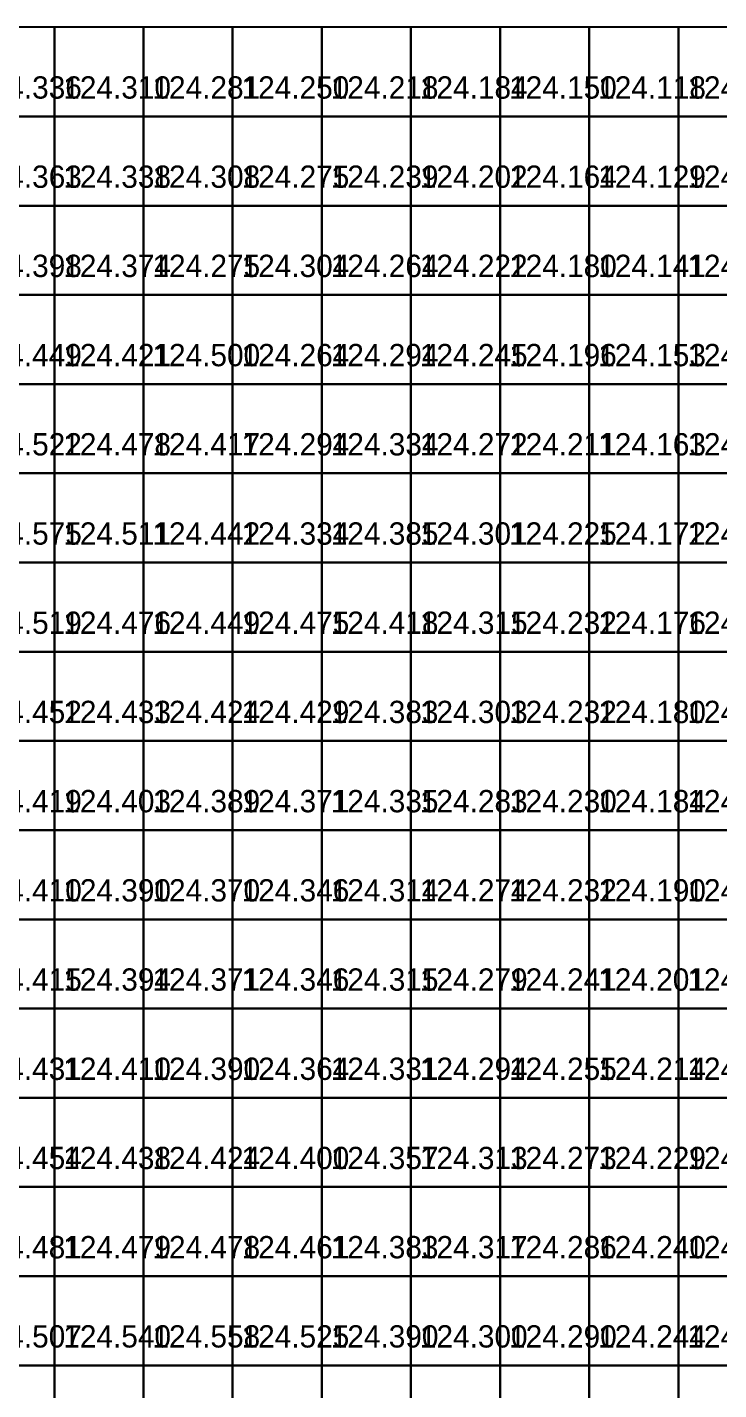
# Model space of a CAD drawing. Header units: metres. Extents: x 287857 to 287978, y 62957 to 63018.
# Drawn here: x 287932.62 to 287940.38, y 63002.56 to 63017.83 of the extents above; entities that cross this region are included whole.
import ezdxf

# ---------------------------------------------------------------- set-up
doc = ezdxf.new("R2010")
doc.units = ezdxf.units.M
for name, color, linetype, true_color in [('CIVILS-BARRIER', 7, 'Continuous', 0xf87171), ('CIVILS-INTERP', 7, 'Continuous', 0x64748b), ('CIVILS-LEVEL-TXT', 7, 'Continuous', 0x38bdf8), ('CIVILS-REAL', 7, 'Continuous', 0x38bdf8)]:
    doc.layers.add(name, color=color, linetype=linetype, true_color=true_color)

msp = doc.modelspace()

# ---------------------------------------------------------------- linework, layer by layer
at = {"layer": 'CIVILS-BARRIER'}
for points in [[(287933.925, 63014.831, 124.275), (287934.925, 63014.831, 124.275), (287934.925, 63015.831, 124.275), (287933.925, 63015.831, 124.275), (287933.925, 63014.831, 124.275)], [(287934.925, 63013.831, 124.264), (287935.925, 63013.831, 124.264), (287935.925, 63014.831, 124.264), (287934.925, 63014.831, 124.264), (287934.925, 63013.831, 124.264)], [(287934.925, 63012.831, 124.294), (287935.925, 63012.831, 124.294), (287935.925, 63013.831, 124.294), (287934.925, 63013.831, 124.294), (287934.925, 63012.831, 124.294)], [(287934.925, 63011.831, 124.334), (287935.925, 63011.831, 124.334), (287935.925, 63012.831, 124.334), (287934.925, 63012.831, 124.334), (287934.925, 63011.831, 124.334)], [(287935.925, 63001.831, 124.275), (287936.925, 63001.831, 124.275), (287936.925, 63002.831, 124.275), (287935.925, 63002.831, 124.275), (287935.925, 63001.831, 124.275)]]:
    msp.add_polyline3d(points, dxfattribs=at)
at = {"layer": 'CIVILS-INTERP'}
for points in [[(287931.925, 63016.831, 124.336), (287932.925, 63016.831, 124.336), (287932.925, 63017.831, 124.336), (287931.925, 63017.831, 124.336), (287931.925, 63016.831, 124.336)], [(287932.925, 63016.831, 124.31), (287933.925, 63016.831, 124.31), (287933.925, 63017.831, 124.31), (287932.925, 63017.831, 124.31), (287932.925, 63016.831, 124.31)], [(287933.925, 63016.831, 124.281), (287934.925, 63016.831, 124.281), (287934.925, 63017.831, 124.281), (287933.925, 63017.831, 124.281), (287933.925, 63016.831, 124.281)], [(287934.925, 63016.831, 124.25), (287935.925, 63016.831, 124.25), (287935.925, 63017.831, 124.25), (287934.925, 63017.831, 124.25), (287934.925, 63016.831, 124.25)], [(287935.925, 63016.831, 124.218), (287936.925, 63016.831, 124.218), (287936.925, 63017.831, 124.218), (287935.925, 63017.831, 124.218), (287935.925, 63016.831, 124.218)], [(287936.925, 63016.831, 124.184), (287937.925, 63016.831, 124.184), (287937.925, 63017.831, 124.184), (287936.925, 63017.831, 124.184), (287936.925, 63016.831, 124.184)], [(287937.925, 63016.831, 124.15), (287938.925, 63016.831, 124.15), (287938.925, 63017.831, 124.15), (287937.925, 63017.831, 124.15), (287937.925, 63016.831, 124.15)], [(287938.925, 63016.831, 124.118), (287939.925, 63016.831, 124.118), (287939.925, 63017.831, 124.118), (287938.925, 63017.831, 124.118), (287938.925, 63016.831, 124.118)], [(287939.925, 63016.831, 124.087), (287940.925, 63016.831, 124.087), (287940.925, 63017.831, 124.087), (287939.925, 63017.831, 124.087), (287939.925, 63016.831, 124.087)], [(287931.925, 63015.831, 124.363), (287932.925, 63015.831, 124.363), (287932.925, 63016.831, 124.363), (287931.925, 63016.831, 124.363), (287931.925, 63015.831, 124.363)], [(287932.925, 63015.831, 124.338), (287933.925, 63015.831, 124.338), (287933.925, 63016.831, 124.338), (287932.925, 63016.831, 124.338), (287932.925, 63015.831, 124.338)], [(287933.925, 63015.831, 124.308), (287934.925, 63015.831, 124.308), (287934.925, 63016.831, 124.308), (287933.925, 63016.831, 124.308), (287933.925, 63015.831, 124.308)], [(287934.925, 63015.831, 124.275), (287935.925, 63015.831, 124.275), (287935.925, 63016.831, 124.275), (287934.925, 63016.831, 124.275), (287934.925, 63015.831, 124.275)], [(287935.925, 63015.831, 124.239), (287936.925, 63015.831, 124.239), (287936.925, 63016.831, 124.239), (287935.925, 63016.831, 124.239), (287935.925, 63015.831, 124.239)], [(287936.925, 63015.831, 124.202), (287937.925, 63015.831, 124.202), (287937.925, 63016.831, 124.202), (287936.925, 63016.831, 124.202), (287936.925, 63015.831, 124.202)], [(287937.925, 63015.831, 124.164), (287938.925, 63015.831, 124.164), (287938.925, 63016.831, 124.164), (287937.925, 63016.831, 124.164), (287937.925, 63015.831, 124.164)], [(287938.925, 63015.831, 124.129), (287939.925, 63015.831, 124.129), (287939.925, 63016.831, 124.129), (287938.925, 63016.831, 124.129), (287938.925, 63015.831, 124.129)], [(287939.925, 63015.831, 124.097), (287940.925, 63015.831, 124.097), (287940.925, 63016.831, 124.097), (287939.925, 63016.831, 124.097), (287939.925, 63015.831, 124.097)], [(287931.925, 63014.831, 124.398), (287932.925, 63014.831, 124.398), (287932.925, 63015.831, 124.398), (287931.925, 63015.831, 124.398), (287931.925, 63014.831, 124.398)], [(287932.925, 63014.831, 124.374), (287933.925, 63014.831, 124.374), (287933.925, 63015.831, 124.374), (287932.925, 63015.831, 124.374), (287932.925, 63014.831, 124.374)], [(287934.925, 63014.831, 124.304), (287935.925, 63014.831, 124.304), (287935.925, 63015.831, 124.304), (287934.925, 63015.831, 124.304), (287934.925, 63014.831, 124.304)], [(287935.925, 63014.831, 124.264), (287936.925, 63014.831, 124.264), (287936.925, 63015.831, 124.264), (287935.925, 63015.831, 124.264), (287935.925, 63014.831, 124.264)], [(287936.925, 63014.831, 124.222), (287937.925, 63014.831, 124.222), (287937.925, 63015.831, 124.222), (287936.925, 63015.831, 124.222), (287936.925, 63014.831, 124.222)], [(287937.925, 63014.831, 124.18), (287938.925, 63014.831, 124.18), (287938.925, 63015.831, 124.18), (287937.925, 63015.831, 124.18), (287937.925, 63014.831, 124.18)], [(287938.925, 63014.831, 124.141), (287939.925, 63014.831, 124.141), (287939.925, 63015.831, 124.141), (287938.925, 63015.831, 124.141), (287938.925, 63014.831, 124.141)], [(287939.925, 63014.831, 124.107), (287940.925, 63014.831, 124.107), (287940.925, 63015.831, 124.107), (287939.925, 63015.831, 124.107), (287939.925, 63014.831, 124.107)], [(287931.925, 63013.831, 124.449), (287932.925, 63013.831, 124.449), (287932.925, 63014.831, 124.449), (287931.925, 63014.831, 124.449), (287931.925, 63013.831, 124.449)], [(287932.925, 63013.831, 124.421), (287933.925, 63013.831, 124.421), (287933.925, 63014.831, 124.421), (287932.925, 63014.831, 124.421), (287932.925, 63013.831, 124.421)], [(287935.925, 63013.831, 124.294), (287936.925, 63013.831, 124.294), (287936.925, 63014.831, 124.294), (287935.925, 63014.831, 124.294), (287935.925, 63013.831, 124.294)], [(287936.925, 63013.831, 124.245), (287937.925, 63013.831, 124.245), (287937.925, 63014.831, 124.245), (287936.925, 63014.831, 124.245), (287936.925, 63013.831, 124.245)], [(287937.925, 63013.831, 124.196), (287938.925, 63013.831, 124.196), (287938.925, 63014.831, 124.196), (287937.925, 63014.831, 124.196), (287937.925, 63013.831, 124.196)], [(287938.925, 63013.831, 124.153), (287939.925, 63013.831, 124.153), (287939.925, 63014.831, 124.153), (287938.925, 63014.831, 124.153), (287938.925, 63013.831, 124.153)], [(287939.925, 63013.831, 124.118), (287940.925, 63013.831, 124.118), (287940.925, 63014.831, 124.118), (287939.925, 63014.831, 124.118), (287939.925, 63013.831, 124.118)], [(287931.925, 63012.831, 124.522), (287932.925, 63012.831, 124.522), (287932.925, 63013.831, 124.522), (287931.925, 63013.831, 124.522), (287931.925, 63012.831, 124.522)], [(287932.925, 63012.831, 124.478), (287933.925, 63012.831, 124.478), (287933.925, 63013.831, 124.478), (287932.925, 63013.831, 124.478), (287932.925, 63012.831, 124.478)], [(287933.925, 63012.831, 124.417), (287934.925, 63012.831, 124.417), (287934.925, 63013.831, 124.417), (287933.925, 63013.831, 124.417), (287933.925, 63012.831, 124.417)], [(287935.925, 63012.831, 124.334), (287936.925, 63012.831, 124.334), (287936.925, 63013.831, 124.334), (287935.925, 63013.831, 124.334), (287935.925, 63012.831, 124.334)], [(287936.925, 63012.831, 124.272), (287937.925, 63012.831, 124.272), (287937.925, 63013.831, 124.272), (287936.925, 63013.831, 124.272), (287936.925, 63012.831, 124.272)], [(287937.925, 63012.831, 124.211), (287938.925, 63012.831, 124.211), (287938.925, 63013.831, 124.211), (287937.925, 63013.831, 124.211), (287937.925, 63012.831, 124.211)], [(287938.925, 63012.831, 124.163), (287939.925, 63012.831, 124.163), (287939.925, 63013.831, 124.163), (287938.925, 63013.831, 124.163), (287938.925, 63012.831, 124.163)], [(287939.925, 63012.831, 124.131), (287940.925, 63012.831, 124.131), (287940.925, 63013.831, 124.131), (287939.925, 63013.831, 124.131), (287939.925, 63012.831, 124.131)], [(287932.925, 63011.831, 124.511), (287933.925, 63011.831, 124.511), (287933.925, 63012.831, 124.511), (287932.925, 63012.831, 124.511), (287932.925, 63011.831, 124.511)], [(287933.925, 63011.831, 124.442), (287934.925, 63011.831, 124.442), (287934.925, 63012.831, 124.442), (287933.925, 63012.831, 124.442), (287933.925, 63011.831, 124.442)], [(287935.925, 63011.831, 124.385), (287936.925, 63011.831, 124.385), (287936.925, 63012.831, 124.385), (287935.925, 63012.831, 124.385), (287935.925, 63011.831, 124.385)], [(287936.925, 63011.831, 124.301), (287937.925, 63011.831, 124.301), (287937.925, 63012.831, 124.301), (287936.925, 63012.831, 124.301), (287936.925, 63011.831, 124.301)], [(287937.925, 63011.831, 124.225), (287938.925, 63011.831, 124.225), (287938.925, 63012.831, 124.225), (287937.925, 63012.831, 124.225), (287937.925, 63011.831, 124.225)], [(287938.925, 63011.831, 124.172), (287939.925, 63011.831, 124.172), (287939.925, 63012.831, 124.172), (287938.925, 63012.831, 124.172), (287938.925, 63011.831, 124.172)], [(287939.925, 63011.831, 124.148), (287940.925, 63011.831, 124.148), (287940.925, 63012.831, 124.148), (287939.925, 63012.831, 124.148), (287939.925, 63011.831, 124.148)], [(287931.925, 63010.831, 124.519), (287932.925, 63010.831, 124.519), (287932.925, 63011.831, 124.519), (287931.925, 63011.831, 124.519), (287931.925, 63010.831, 124.519)], [(287932.925, 63010.831, 124.476), (287933.925, 63010.831, 124.476), (287933.925, 63011.831, 124.476), (287932.925, 63011.831, 124.476), (287932.925, 63010.831, 124.476)], [(287933.925, 63010.831, 124.449), (287934.925, 63010.831, 124.449), (287934.925, 63011.831, 124.449), (287933.925, 63011.831, 124.449), (287933.925, 63010.831, 124.449)], [(287935.925, 63010.831, 124.418), (287936.925, 63010.831, 124.418), (287936.925, 63011.831, 124.418), (287935.925, 63011.831, 124.418), (287935.925, 63010.831, 124.418)], [(287936.925, 63010.831, 124.315), (287937.925, 63010.831, 124.315), (287937.925, 63011.831, 124.315), (287936.925, 63011.831, 124.315), (287936.925, 63010.831, 124.315)], [(287937.925, 63010.831, 124.232), (287938.925, 63010.831, 124.232), (287938.925, 63011.831, 124.232), (287937.925, 63011.831, 124.232), (287937.925, 63010.831, 124.232)], [(287938.925, 63010.831, 124.176), (287939.925, 63010.831, 124.176), (287939.925, 63011.831, 124.176), (287938.925, 63011.831, 124.176), (287938.925, 63010.831, 124.176)], [(287939.925, 63010.831, 124.159), (287940.925, 63010.831, 124.159), (287940.925, 63011.831, 124.159), (287939.925, 63011.831, 124.159), (287939.925, 63010.831, 124.159)], [(287931.925, 63009.831, 124.452), (287932.925, 63009.831, 124.452), (287932.925, 63010.831, 124.452), (287931.925, 63010.831, 124.452), (287931.925, 63009.831, 124.452)], [(287932.925, 63009.831, 124.433), (287933.925, 63009.831, 124.433), (287933.925, 63010.831, 124.433), (287932.925, 63010.831, 124.433), (287932.925, 63009.831, 124.433)], [(287933.925, 63009.831, 124.424), (287934.925, 63009.831, 124.424), (287934.925, 63010.831, 124.424), (287933.925, 63010.831, 124.424), (287933.925, 63009.831, 124.424)], [(287934.925, 63009.831, 124.429), (287935.925, 63009.831, 124.429), (287935.925, 63010.831, 124.429), (287934.925, 63010.831, 124.429), (287934.925, 63009.831, 124.429)], [(287935.925, 63009.831, 124.383), (287936.925, 63009.831, 124.383), (287936.925, 63010.831, 124.383), (287935.925, 63010.831, 124.383), (287935.925, 63009.831, 124.383)], [(287936.925, 63009.831, 124.303), (287937.925, 63009.831, 124.303), (287937.925, 63010.831, 124.303), (287936.925, 63010.831, 124.303), (287936.925, 63009.831, 124.303)], [(287937.925, 63009.831, 124.232), (287938.925, 63009.831, 124.232), (287938.925, 63010.831, 124.232), (287937.925, 63010.831, 124.232), (287937.925, 63009.831, 124.232)], [(287938.925, 63009.831, 124.18), (287939.925, 63009.831, 124.18), (287939.925, 63010.831, 124.18), (287938.925, 63010.831, 124.18), (287938.925, 63009.831, 124.18)], [(287939.925, 63009.831, 124.153), (287940.925, 63009.831, 124.153), (287940.925, 63010.831, 124.153), (287939.925, 63010.831, 124.153), (287939.925, 63009.831, 124.153)], [(287931.925, 63008.831, 124.419), (287932.925, 63008.831, 124.419), (287932.925, 63009.831, 124.419), (287931.925, 63009.831, 124.419), (287931.925, 63008.831, 124.419)], [(287932.925, 63008.831, 124.403), (287933.925, 63008.831, 124.403), (287933.925, 63009.831, 124.403), (287932.925, 63009.831, 124.403), (287932.925, 63008.831, 124.403)], [(287933.925, 63008.831, 124.389), (287934.925, 63008.831, 124.389), (287934.925, 63009.831, 124.389), (287933.925, 63009.831, 124.389), (287933.925, 63008.831, 124.389)], [(287934.925, 63008.831, 124.371), (287935.925, 63008.831, 124.371), (287935.925, 63009.831, 124.371), (287934.925, 63009.831, 124.371), (287934.925, 63008.831, 124.371)], [(287935.925, 63008.831, 124.335), (287936.925, 63008.831, 124.335), (287936.925, 63009.831, 124.335), (287935.925, 63009.831, 124.335), (287935.925, 63008.831, 124.335)], [(287936.925, 63008.831, 124.283), (287937.925, 63008.831, 124.283), (287937.925, 63009.831, 124.283), (287936.925, 63009.831, 124.283), (287936.925, 63008.831, 124.283)], [(287937.925, 63008.831, 124.23), (287938.925, 63008.831, 124.23), (287938.925, 63009.831, 124.23), (287937.925, 63009.831, 124.23), (287937.925, 63008.831, 124.23)], [(287938.925, 63008.831, 124.184), (287939.925, 63008.831, 124.184), (287939.925, 63009.831, 124.184), (287938.925, 63009.831, 124.184), (287938.925, 63008.831, 124.184)], [(287939.925, 63008.831, 124.149), (287940.925, 63008.831, 124.149), (287940.925, 63009.831, 124.149), (287939.925, 63009.831, 124.149), (287939.925, 63008.831, 124.149)], [(287931.925, 63007.831, 124.41), (287932.925, 63007.831, 124.41), (287932.925, 63008.831, 124.41), (287931.925, 63008.831, 124.41), (287931.925, 63007.831, 124.41)], [(287932.925, 63007.831, 124.39), (287933.925, 63007.831, 124.39), (287933.925, 63008.831, 124.39), (287932.925, 63008.831, 124.39), (287932.925, 63007.831, 124.39)], [(287933.925, 63007.831, 124.37), (287934.925, 63007.831, 124.37), (287934.925, 63008.831, 124.37), (287933.925, 63008.831, 124.37), (287933.925, 63007.831, 124.37)], [(287934.925, 63007.831, 124.346), (287935.925, 63007.831, 124.346), (287935.925, 63008.831, 124.346), (287934.925, 63008.831, 124.346), (287934.925, 63007.831, 124.346)], [(287935.925, 63007.831, 124.314), (287936.925, 63007.831, 124.314), (287936.925, 63008.831, 124.314), (287935.925, 63008.831, 124.314), (287935.925, 63007.831, 124.314)], [(287936.925, 63007.831, 124.274), (287937.925, 63007.831, 124.274), (287937.925, 63008.831, 124.274), (287936.925, 63008.831, 124.274), (287936.925, 63007.831, 124.274)], [(287937.925, 63007.831, 124.232), (287938.925, 63007.831, 124.232), (287938.925, 63008.831, 124.232), (287937.925, 63008.831, 124.232), (287937.925, 63007.831, 124.232)], [(287938.925, 63007.831, 124.19), (287939.925, 63007.831, 124.19), (287939.925, 63008.831, 124.19), (287938.925, 63008.831, 124.19), (287938.925, 63007.831, 124.19)], [(287939.925, 63007.831, 124.153), (287940.925, 63007.831, 124.153), (287940.925, 63008.831, 124.153), (287939.925, 63008.831, 124.153), (287939.925, 63007.831, 124.153)], [(287931.925, 63006.831, 124.415), (287932.925, 63006.831, 124.415), (287932.925, 63007.831, 124.415), (287931.925, 63007.831, 124.415), (287931.925, 63006.831, 124.415)], [(287932.925, 63006.831, 124.394), (287933.925, 63006.831, 124.394), (287933.925, 63007.831, 124.394), (287932.925, 63007.831, 124.394), (287932.925, 63006.831, 124.394)], [(287933.925, 63006.831, 124.371), (287934.925, 63006.831, 124.371), (287934.925, 63007.831, 124.371), (287933.925, 63007.831, 124.371), (287933.925, 63006.831, 124.371)], [(287934.925, 63006.831, 124.346), (287935.925, 63006.831, 124.346), (287935.925, 63007.831, 124.346), (287934.925, 63007.831, 124.346), (287934.925, 63006.831, 124.346)], [(287935.925, 63006.831, 124.315), (287936.925, 63006.831, 124.315), (287936.925, 63007.831, 124.315), (287935.925, 63007.831, 124.315), (287935.925, 63006.831, 124.315)], [(287936.925, 63006.831, 124.279), (287937.925, 63006.831, 124.279), (287937.925, 63007.831, 124.279), (287936.925, 63007.831, 124.279), (287936.925, 63006.831, 124.279)], [(287937.925, 63006.831, 124.241), (287938.925, 63006.831, 124.241), (287938.925, 63007.831, 124.241), (287937.925, 63007.831, 124.241), (287937.925, 63006.831, 124.241)], [(287938.925, 63006.831, 124.201), (287939.925, 63006.831, 124.201), (287939.925, 63007.831, 124.201), (287938.925, 63007.831, 124.201), (287938.925, 63006.831, 124.201)], [(287939.925, 63006.831, 124.162), (287940.925, 63006.831, 124.162), (287940.925, 63007.831, 124.162), (287939.925, 63007.831, 124.162), (287939.925, 63006.831, 124.162)], [(287931.925, 63005.831, 124.431), (287932.925, 63005.831, 124.431), (287932.925, 63006.831, 124.431), (287931.925, 63006.831, 124.431), (287931.925, 63005.831, 124.431)], [(287932.925, 63005.831, 124.41), (287933.925, 63005.831, 124.41), (287933.925, 63006.831, 124.41), (287932.925, 63006.831, 124.41), (287932.925, 63005.831, 124.41)], [(287933.925, 63005.831, 124.39), (287934.925, 63005.831, 124.39), (287934.925, 63006.831, 124.39), (287933.925, 63006.831, 124.39), (287933.925, 63005.831, 124.39)], [(287934.925, 63005.831, 124.364), (287935.925, 63005.831, 124.364), (287935.925, 63006.831, 124.364), (287934.925, 63006.831, 124.364), (287934.925, 63005.831, 124.364)], [(287935.925, 63005.831, 124.331), (287936.925, 63005.831, 124.331), (287936.925, 63006.831, 124.331), (287935.925, 63006.831, 124.331), (287935.925, 63005.831, 124.331)], [(287936.925, 63005.831, 124.294), (287937.925, 63005.831, 124.294), (287937.925, 63006.831, 124.294), (287936.925, 63006.831, 124.294), (287936.925, 63005.831, 124.294)], [(287937.925, 63005.831, 124.255), (287938.925, 63005.831, 124.255), (287938.925, 63006.831, 124.255), (287937.925, 63006.831, 124.255), (287937.925, 63005.831, 124.255)], [(287938.925, 63005.831, 124.214), (287939.925, 63005.831, 124.214), (287939.925, 63006.831, 124.214), (287938.925, 63006.831, 124.214), (287938.925, 63005.831, 124.214)], [(287939.925, 63005.831, 124.173), (287940.925, 63005.831, 124.173), (287940.925, 63006.831, 124.173), (287939.925, 63006.831, 124.173), (287939.925, 63005.831, 124.173)], [(287931.925, 63004.831, 124.454), (287932.925, 63004.831, 124.454), (287932.925, 63005.831, 124.454), (287931.925, 63005.831, 124.454), (287931.925, 63004.831, 124.454)], [(287932.925, 63004.831, 124.438), (287933.925, 63004.831, 124.438), (287933.925, 63005.831, 124.438), (287932.925, 63005.831, 124.438), (287932.925, 63004.831, 124.438)], [(287933.925, 63004.831, 124.424), (287934.925, 63004.831, 124.424), (287934.925, 63005.831, 124.424), (287933.925, 63005.831, 124.424), (287933.925, 63004.831, 124.424)], [(287934.925, 63004.831, 124.4), (287935.925, 63004.831, 124.4), (287935.925, 63005.831, 124.4), (287934.925, 63005.831, 124.4), (287934.925, 63004.831, 124.4)], [(287935.925, 63004.831, 124.357), (287936.925, 63004.831, 124.357), (287936.925, 63005.831, 124.357), (287935.925, 63005.831, 124.357), (287935.925, 63004.831, 124.357)], [(287936.925, 63004.831, 124.313), (287937.925, 63004.831, 124.313), (287937.925, 63005.831, 124.313), (287936.925, 63005.831, 124.313), (287936.925, 63004.831, 124.313)], [(287937.925, 63004.831, 124.273), (287938.925, 63004.831, 124.273), (287938.925, 63005.831, 124.273), (287937.925, 63005.831, 124.273), (287937.925, 63004.831, 124.273)], [(287938.925, 63004.831, 124.229), (287939.925, 63004.831, 124.229), (287939.925, 63005.831, 124.229), (287938.925, 63005.831, 124.229), (287938.925, 63004.831, 124.229)], [(287939.925, 63004.831, 124.184), (287940.925, 63004.831, 124.184), (287940.925, 63005.831, 124.184), (287939.925, 63005.831, 124.184), (287939.925, 63004.831, 124.184)], [(287931.925, 63003.831, 124.481), (287932.925, 63003.831, 124.481), (287932.925, 63004.831, 124.481), (287931.925, 63004.831, 124.481), (287931.925, 63003.831, 124.481)], [(287932.925, 63003.831, 124.479), (287933.925, 63003.831, 124.479), (287933.925, 63004.831, 124.479), (287932.925, 63004.831, 124.479), (287932.925, 63003.831, 124.479)], [(287933.925, 63003.831, 124.478), (287934.925, 63003.831, 124.478), (287934.925, 63004.831, 124.478), (287933.925, 63004.831, 124.478), (287933.925, 63003.831, 124.478)], [(287934.925, 63003.831, 124.461), (287935.925, 63003.831, 124.461), (287935.925, 63004.831, 124.461), (287934.925, 63004.831, 124.461), (287934.925, 63003.831, 124.461)], [(287935.925, 63003.831, 124.383), (287936.925, 63003.831, 124.383), (287936.925, 63004.831, 124.383), (287935.925, 63004.831, 124.383), (287935.925, 63003.831, 124.383)], [(287936.925, 63003.831, 124.317), (287937.925, 63003.831, 124.317), (287937.925, 63004.831, 124.317), (287936.925, 63004.831, 124.317), (287936.925, 63003.831, 124.317)], [(287937.925, 63003.831, 124.286), (287938.925, 63003.831, 124.286), (287938.925, 63004.831, 124.286), (287937.925, 63004.831, 124.286), (287937.925, 63003.831, 124.286)], [(287938.925, 63003.831, 124.24), (287939.925, 63003.831, 124.24), (287939.925, 63004.831, 124.24), (287938.925, 63004.831, 124.24), (287938.925, 63003.831, 124.24)], [(287939.925, 63003.831, 124.188), (287940.925, 63003.831, 124.188), (287940.925, 63004.831, 124.188), (287939.925, 63004.831, 124.188), (287939.925, 63003.831, 124.188)], [(287931.925, 63002.831, 124.507), (287932.925, 63002.831, 124.507), (287932.925, 63003.831, 124.507), (287931.925, 63003.831, 124.507), (287931.925, 63002.831, 124.507)], [(287932.925, 63002.831, 124.54), (287933.925, 63002.831, 124.54), (287933.925, 63003.831, 124.54), (287932.925, 63003.831, 124.54), (287932.925, 63002.831, 124.54)], [(287933.925, 63002.831, 124.558), (287934.925, 63002.831, 124.558), (287934.925, 63003.831, 124.558), (287933.925, 63003.831, 124.558), (287933.925, 63002.831, 124.558)], [(287935.925, 63002.831, 124.39), (287936.925, 63002.831, 124.39), (287936.925, 63003.831, 124.39), (287935.925, 63003.831, 124.39), (287935.925, 63002.831, 124.39)], [(287937.925, 63002.831, 124.29), (287938.925, 63002.831, 124.29), (287938.925, 63003.831, 124.29), (287937.925, 63003.831, 124.29), (287937.925, 63002.831, 124.29)], [(287938.925, 63002.831, 124.244), (287939.925, 63002.831, 124.244), (287939.925, 63003.831, 124.244), (287938.925, 63003.831, 124.244), (287938.925, 63002.831, 124.244)], [(287939.925, 63002.831, 124.185), (287940.925, 63002.831, 124.185), (287940.925, 63003.831, 124.185), (287939.925, 63003.831, 124.185), (287939.925, 63002.831, 124.185)], [(287931.925, 63001.831, 124.519), (287932.925, 63001.831, 124.519), (287932.925, 63002.831, 124.519), (287931.925, 63002.831, 124.519), (287931.925, 63001.831, 124.519)], [(287932.925, 63001.831, 124.595), (287933.925, 63001.831, 124.595), (287933.925, 63002.831, 124.595), (287932.925, 63002.831, 124.595), (287932.925, 63001.831, 124.595)], [(287934.925, 63001.831, 124.529), (287935.925, 63001.831, 124.529), (287935.925, 63002.831, 124.529), (287934.925, 63002.831, 124.529), (287934.925, 63001.831, 124.529)], [(287937.925, 63001.831, 124.282), (287938.925, 63001.831, 124.282), (287938.925, 63002.831, 124.282), (287937.925, 63002.831, 124.282), (287937.925, 63001.831, 124.282)], [(287938.925, 63001.831, 124.239), (287939.925, 63001.831, 124.239), (287939.925, 63002.831, 124.239), (287938.925, 63002.831, 124.239), (287938.925, 63001.831, 124.239)], [(287939.925, 63001.831, 124.178), (287940.925, 63001.831, 124.178), (287940.925, 63002.831, 124.178), (287939.925, 63002.831, 124.178), (287939.925, 63001.831, 124.178)]]:
    msp.add_polyline3d(points, dxfattribs=at)
at = {"layer": 'CIVILS-REAL'}
for points in [[(287933.925, 63013.831, 124.5), (287934.925, 63013.831, 124.5), (287934.925, 63014.831, 124.5), (287933.925, 63014.831, 124.5), (287933.925, 63013.831, 124.5)], [(287931.925, 63011.831, 124.575), (287932.925, 63011.831, 124.575), (287932.925, 63012.831, 124.575), (287931.925, 63012.831, 124.575), (287931.925, 63011.831, 124.575)], [(287934.925, 63010.831, 124.475), (287935.925, 63010.831, 124.475), (287935.925, 63011.831, 124.475), (287934.925, 63011.831, 124.475), (287934.925, 63010.831, 124.475)], [(287934.925, 63002.831, 124.525), (287935.925, 63002.831, 124.525), (287935.925, 63003.831, 124.525), (287934.925, 63003.831, 124.525), (287934.925, 63002.831, 124.525)], [(287936.925, 63002.831, 124.3), (287937.925, 63002.831, 124.3), (287937.925, 63003.831, 124.3), (287936.925, 63003.831, 124.3), (287936.925, 63002.831, 124.3)], [(287933.925, 63001.831, 124.725), (287934.925, 63001.831, 124.725), (287934.925, 63002.831, 124.725), (287933.925, 63002.831, 124.725), (287933.925, 63001.831, 124.725)], [(287936.925, 63001.831, 124.275), (287937.925, 63001.831, 124.275), (287937.925, 63002.831, 124.275), (287936.925, 63002.831, 124.275), (287936.925, 63001.831, 124.275)]]:
    msp.add_polyline3d(points, dxfattribs=at)

# ---------------------------------------------------------------- texts
at = {"layer": 'CIVILS-LEVEL-TXT'}
for s, p in [('124.336', (287932.025, 63017.031, 124.336)), ('124.310', (287933.025, 63017.031, 124.31)), ('124.281', (287934.025, 63017.031, 124.281)), ('124.250', (287935.025, 63017.031, 124.25)), ('124.218', (287936.025, 63017.031, 124.218)), ('124.184', (287937.025, 63017.031, 124.184)), ('124.150', (287938.025, 63017.031, 124.15)), ('124.118', (287939.025, 63017.031, 124.118)), ('124.087', (287940.025, 63017.031, 124.087)), ('124.363', (287932.025, 63016.031, 124.363)), ('124.338', (287933.025, 63016.031, 124.338)), ('124.308', (287934.025, 63016.031, 124.308)), ('124.275', (287935.025, 63016.031, 124.275)), ('124.239', (287936.025, 63016.031, 124.239)), ('124.202', (287937.025, 63016.031, 124.202)), ('124.164', (287938.025, 63016.031, 124.164)), ('124.129', (287939.025, 63016.031, 124.129)), ('124.097', (287940.025, 63016.031, 124.097)), ('124.398', (287932.025, 63015.031, 124.398)), ('124.374', (287933.025, 63015.031, 124.374)), ('124.275', (287934.025, 63015.031, 124.275)), ('124.304', (287935.025, 63015.031, 124.304)), ('124.264', (287936.025, 63015.031, 124.264)), ('124.222', (287937.025, 63015.031, 124.222)), ('124.180', (287938.025, 63015.031, 124.18)), ('124.141', (287939.025, 63015.031, 124.141)), ('124.107', (287940.025, 63015.031, 124.107)), ('124.449', (287932.025, 63014.031, 124.449)), ('124.421', (287933.025, 63014.031, 124.421)), ('124.500', (287934.025, 63014.031, 124.5)), ('124.264', (287935.025, 63014.031, 124.264)), ('124.294', (287936.025, 63014.031, 124.294)), ('124.245', (287937.025, 63014.031, 124.245)), ('124.196', (287938.025, 63014.031, 124.196)), ('124.153', (287939.025, 63014.031, 124.153)), ('124.118', (287940.025, 63014.031, 124.118)), ('124.522', (287932.025, 63013.031, 124.522)), ('124.478', (287933.025, 63013.031, 124.478)), ('124.417', (287934.025, 63013.031, 124.417)), ('124.294', (287935.025, 63013.031, 124.294)), ('124.334', (287936.025, 63013.031, 124.334)), ('124.272', (287937.025, 63013.031, 124.272)), ('124.211', (287938.025, 63013.031, 124.211)), ('124.163', (287939.025, 63013.031, 124.163)), ('124.131', (287940.025, 63013.031, 124.131)), ('124.575', (287932.025, 63012.031, 124.575)), ('124.511', (287933.025, 63012.031, 124.511)), ('124.442', (287934.025, 63012.031, 124.442)), ('124.334', (287935.025, 63012.031, 124.334)), ('124.385', (287936.025, 63012.031, 124.385)), ('124.301', (287937.025, 63012.031, 124.301)), ('124.225', (287938.025, 63012.031, 124.225)), ('124.172', (287939.025, 63012.031, 124.172)), ('124.148', (287940.025, 63012.031, 124.148)), ('124.519', (287932.025, 63011.031, 124.519)), ('124.476', (287933.025, 63011.031, 124.476)), ('124.449', (287934.025, 63011.031, 124.449)), ('124.475', (287935.025, 63011.031, 124.475)), ('124.418', (287936.025, 63011.031, 124.418)), ('124.315', (287937.025, 63011.031, 124.315)), ('124.232', (287938.025, 63011.031, 124.232)), ('124.176', (287939.025, 63011.031, 124.176)), ('124.159', (287940.025, 63011.031, 124.159)), ('124.452', (287932.025, 63010.031, 124.452)), ('124.433', (287933.025, 63010.031, 124.433)), ('124.424', (287934.025, 63010.031, 124.424)), ('124.429', (287935.025, 63010.031, 124.429)), ('124.383', (287936.025, 63010.031, 124.383)), ('124.303', (287937.025, 63010.031, 124.303)), ('124.232', (287938.025, 63010.031, 124.232)), ('124.180', (287939.025, 63010.031, 124.18)), ('124.153', (287940.025, 63010.031, 124.153)), ('124.419', (287932.025, 63009.031, 124.419)), ('124.403', (287933.025, 63009.031, 124.403)), ('124.389', (287934.025, 63009.031, 124.389)), ('124.371', (287935.025, 63009.031, 124.371)), ('124.335', (287936.025, 63009.031, 124.335)), ('124.283', (287937.025, 63009.031, 124.283)), ('124.230', (287938.025, 63009.031, 124.23)), ('124.184', (287939.025, 63009.031, 124.184)), ('124.149', (287940.025, 63009.031, 124.149)), ('124.410', (287932.025, 63008.031, 124.41)), ('124.390', (287933.025, 63008.031, 124.39)), ('124.370', (287934.025, 63008.031, 124.37)), ('124.346', (287935.025, 63008.031, 124.346)), ('124.314', (287936.025, 63008.031, 124.314)), ('124.274', (287937.025, 63008.031, 124.274)), ('124.232', (287938.025, 63008.031, 124.232)), ('124.190', (287939.025, 63008.031, 124.19)), ('124.153', (287940.025, 63008.031, 124.153)), ('124.415', (287932.025, 63007.031, 124.415)), ('124.394', (287933.025, 63007.031, 124.394)), ('124.371', (287934.025, 63007.031, 124.371)), ('124.346', (287935.025, 63007.031, 124.346)), ('124.315', (287936.025, 63007.031, 124.315)), ('124.279', (287937.025, 63007.031, 124.279)), ('124.241', (287938.025, 63007.031, 124.241)), ('124.201', (287939.025, 63007.031, 124.201)), ('124.162', (287940.025, 63007.031, 124.162)), ('124.431', (287932.025, 63006.031, 124.431)), ('124.410', (287933.025, 63006.031, 124.41)), ('124.390', (287934.025, 63006.031, 124.39)), ('124.364', (287935.025, 63006.031, 124.364)), ('124.331', (287936.025, 63006.031, 124.331)), ('124.294', (287937.025, 63006.031, 124.294)), ('124.255', (287938.025, 63006.031, 124.255)), ('124.214', (287939.025, 63006.031, 124.214)), ('124.173', (287940.025, 63006.031, 124.173)), ('124.454', (287932.025, 63005.031, 124.454)), ('124.438', (287933.025, 63005.031, 124.438)), ('124.424', (287934.025, 63005.031, 124.424)), ('124.400', (287935.025, 63005.031, 124.4)), ('124.357', (287936.025, 63005.031, 124.357)), ('124.313', (287937.025, 63005.031, 124.313)), ('124.273', (287938.025, 63005.031, 124.273)), ('124.229', (287939.025, 63005.031, 124.229)), ('124.184', (287940.025, 63005.031, 124.184)), ('124.481', (287932.025, 63004.031, 124.481)), ('124.479', (287933.025, 63004.031, 124.479)), ('124.478', (287934.025, 63004.031, 124.478)), ('124.461', (287935.025, 63004.031, 124.461)), ('124.383', (287936.025, 63004.031, 124.383)), ('124.317', (287937.025, 63004.031, 124.317)), ('124.286', (287938.025, 63004.031, 124.286)), ('124.240', (287939.025, 63004.031, 124.24)), ('124.188', (287940.025, 63004.031, 124.188)), ('124.507', (287932.025, 63003.031, 124.507)), ('124.540', (287933.025, 63003.031, 124.54)), ('124.558', (287934.025, 63003.031, 124.558)), ('124.525', (287935.025, 63003.031, 124.525)), ('124.390', (287936.025, 63003.031, 124.39)), ('124.300', (287937.025, 63003.031, 124.3)), ('124.290', (287938.025, 63003.031, 124.29)), ('124.244', (287939.025, 63003.031, 124.244)), ('124.185', (287940.025, 63003.031, 124.185))]:
    msp.add_text(s, height=0.25, dxfattribs=at).set_placement(p)

doc.saveas('drawing.dxf')
